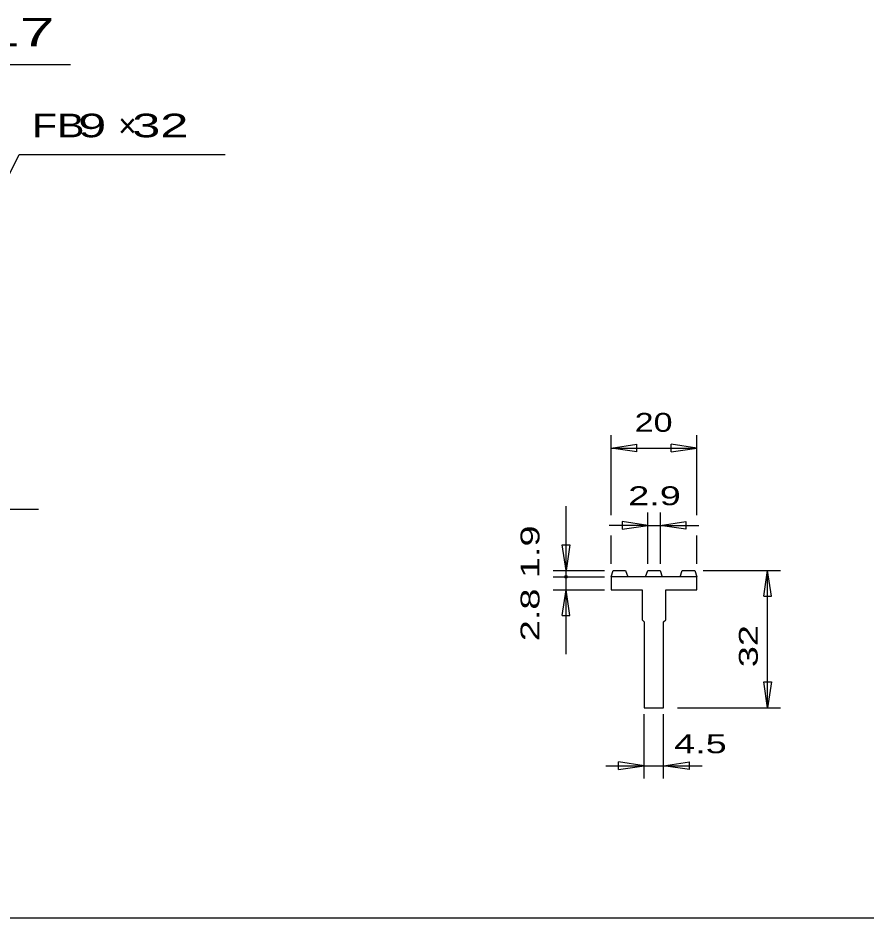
# Model space of a CAD drawing. Units: millimetres, scale not verified. Extents: x -1456 to 1385, y -1026 to 843.
# Drawn here: x -450 to 78, y -917 to -358 of the extents above; entities that cross this region are included whole.
import ezdxf
from ezdxf.enums import TextEntityAlignment as Align

# ---------------------------------------------------------------- set-up
doc = ezdxf.new("R2010")
doc.units = ezdxf.units.MM
doc.header["$LTSCALE"] = 8
for name, color, linetype, lineweight in [('0_2', 150, 'Continuous', 25), ('32', 4, 'Continuous', 25), ('54', 4, 'Continuous', 25)]:
    doc.layers.add(name, color=color, linetype=linetype, lineweight=lineweight)
doc.styles.add('ベクトル', font='')
doc.styles.get('ベクトル').set_extended_font_data('ベクトル')

msp = doc.modelspace()

# ---------------------------------------------------------------- linework, layer by layer
at = {"layer": '0_2'}
msp.add_line((1384.8, -917.2), (-1383.2, -917.2), dxfattribs=at)
at = {"layer": '32'}
for p, q in [((-80.8, -666.8), (-80.8, -617.2)), ((-27.467, -666.8), (-27.467, -617.2)), ((-80.8, -625.2), (-64.8, -622.8)), ((-64.8, -627.6), (-80.8, -625.2)), ((-80.8, -625.2), (-27.467, -625.2)), ((-64.8, -627.6), (-64.8, -622.8)), ((-27.467, -625.2), (-43.467, -622.8)), ((-43.467, -627.6), (-43.467, -622.8)), ((-43.467, -627.6), (-27.467, -625.2)), ((-108.8, -701.2), (-108.8, -661.2)), ((-58, -697.2), (-58, -665.2)), ((-50.267, -665.2), (-50.267, -697.2)), ((-58, -673.2), (-74, -670.8)), ((-74, -670.8), (-74, -675.6)), ((-50.267, -673.2), (-34.267, -670.8)), ((-34.267, -670.8), (-34.267, -675.6)), ((-58, -673.2), (-82, -673.2)), ((-74, -675.6), (-58, -673.2)), ((-58, -673.2), (-50.267, -673.2)), ((-34.267, -675.6), (-50.267, -673.2)), ((-50.267, -673.2), (-26.267, -673.2)), ((-80.8, -697.2), (-80.8, -679.6)), ((-27.467, -697.2), (-27.467, -679.6)), ((-108.8, -701.2), (-111.2, -685.2)), ((-111.2, -685.2), (-106.4, -685.2)), ((-106.4, -685.2), (-108.8, -701.2)), ((-116.8, -701.2), (-84.8, -701.2)), ((-108.8, -713.2), (-108.8, -701.2)), ((-80.8, -705.2), (-79.467, -701.2)), ((-79.467, -701.2), (-71.733, -701.2)), ((-71.733, -701.2), (-70.4, -705.2)), ((-59.333, -705.2), (-58, -701.2)), ((-58, -701.2), (-50.267, -701.2)), ((-50.267, -701.2), (-48.933, -705.2)), ((-37.867, -705.2), (-36.533, -701.2)), ((-36.533, -701.2), (-28.8, -701.2)), ((-28.8, -701.2), (-27.467, -705.2)), ((-23.467, -701.2), (24.533, -701.2)), ((14.133, -717.2), (16.533, -701.2)), ((18.933, -717.2), (16.533, -701.2)), ((16.533, -786.534), (16.533, -701.2)), ((-116.8, -705.2), (-84.8, -705.2)), ((-80.8, -705.2), (-80.8, -713.2)), ((-27.467, -705.2), (-80.8, -705.2)), ((-27.467, -713.2), (-27.467, -705.2)), ((-116.8, -713.2), (-84.8, -713.2)), ((-111.2, -729.2), (-108.8, -713.2)), ((-106.4, -729.2), (-108.8, -713.2)), ((-108.8, -753.2), (-108.8, -713.2)), ((-80.8, -713.2), (-61.467, -713.2)), ((-61.467, -713.2), (-61.467, -731.867)), ((-46.8, -731.867), (-46.8, -713.2)), ((-46.8, -713.2), (-27.467, -713.2)), ((14.133, -717.2), (18.933, -717.2)), ((-111.2, -729.2), (-106.4, -729.2)), ((-61.467, -731.867), (-60.133, -733.2)), ((-48.133, -733.2), (-46.8, -731.867)), ((-60.133, -733.2), (-60.133, -786.533)), ((-48.133, -786.533), (-48.133, -733.2)), ((16.533, -786.534), (14.133, -770.534)), ((14.133, -770.534), (18.933, -770.534)), ((18.933, -770.534), (16.533, -786.534)), ((-60.133, -786.533), (-48.133, -786.533)), ((-39.467, -786.534), (24.533, -786.534)), ((-60.133, -830.534), (-60.133, -790.534)), ((-48.133, -830.534), (-48.133, -790.534)), ((-60.133, -822.534), (-76.133, -820.134)), ((-76.133, -824.934), (-76.133, -820.134)), ((-48.133, -822.534), (-32.133, -820.134)), ((-32.133, -824.934), (-32.133, -820.134)), ((-84.133, -822.534), (-60.133, -822.534)), ((-76.133, -824.934), (-60.133, -822.534)), ((-60.133, -822.534), (-48.133, -822.534)), ((-32.133, -824.934), (-48.133, -822.534)), ((-48.133, -822.534), (-24.133, -822.534))]:
    msp.add_line(p, q, dxfattribs=at)
msp.add_circle((-108.8, -705.2), 0.8, dxfattribs=at)
at = {"layer": '54'}
for p, q in [((-472.8, -386.7), (-416.8, -386.7)), ((-472.8, -490.7), (-448.8, -442.7)), ((-448.8, -442.7), (-320.8, -442.7)), ((-472.8, -663.1), (-436.8, -663.1))]:
    msp.add_line(p, q, dxfattribs=at)

# ---------------------------------------------------------------- texts
at = {"layer": '32', "color": 2, "style": 'ベクトル'}
for s, width, p in [('20', 1.35, (-66.133, -609.2)), ('2.9', 1.5, (-70.133, -654.8)), (' 4.5 ', 1.5, (-48.133, -808.934))]:
    msp.add_text(s, height=11.73, dxfattribs=dict(at, width=width)).set_placement(p, align=Align.MIDDLE_LEFT)
at = {"layer": '32', "color": 2, "style": 'ベクトル', "width": 1.5}
for s, p in [('2.8 1.9', (-131.2, -745.2)), (' 32 ', (4.533, -767.867))]:
    msp.add_text(s, height=11.73, rotation=90, dxfattribs=at).set_placement(p, align=Align.MIDDLE_LEFT)
at = {"layer": '54', "color": 2, "style": 'ベクトル'}
for s, height, width, p in [(' 17 ', 17.6, 1.65, (-480.8, -366.7)), ('FB', 14.66, 1.3, (-440.8, -424.7)), (' 9 ', 14.66, 1.6, (-420.8, -424.7)), (' 32 ', 14.66, 1.6, (-387.2, -424.7))]:
    msp.add_text(s, height=height, dxfattribs=dict(at, width=width)).set_placement(p, align=Align.MIDDLE_LEFT)
msp.add_text('×', height=14.66, dxfattribs=at).set_placement((-387.2, -424.7), align=Align.MIDDLE_LEFT)

doc.saveas('drawing.dxf')
